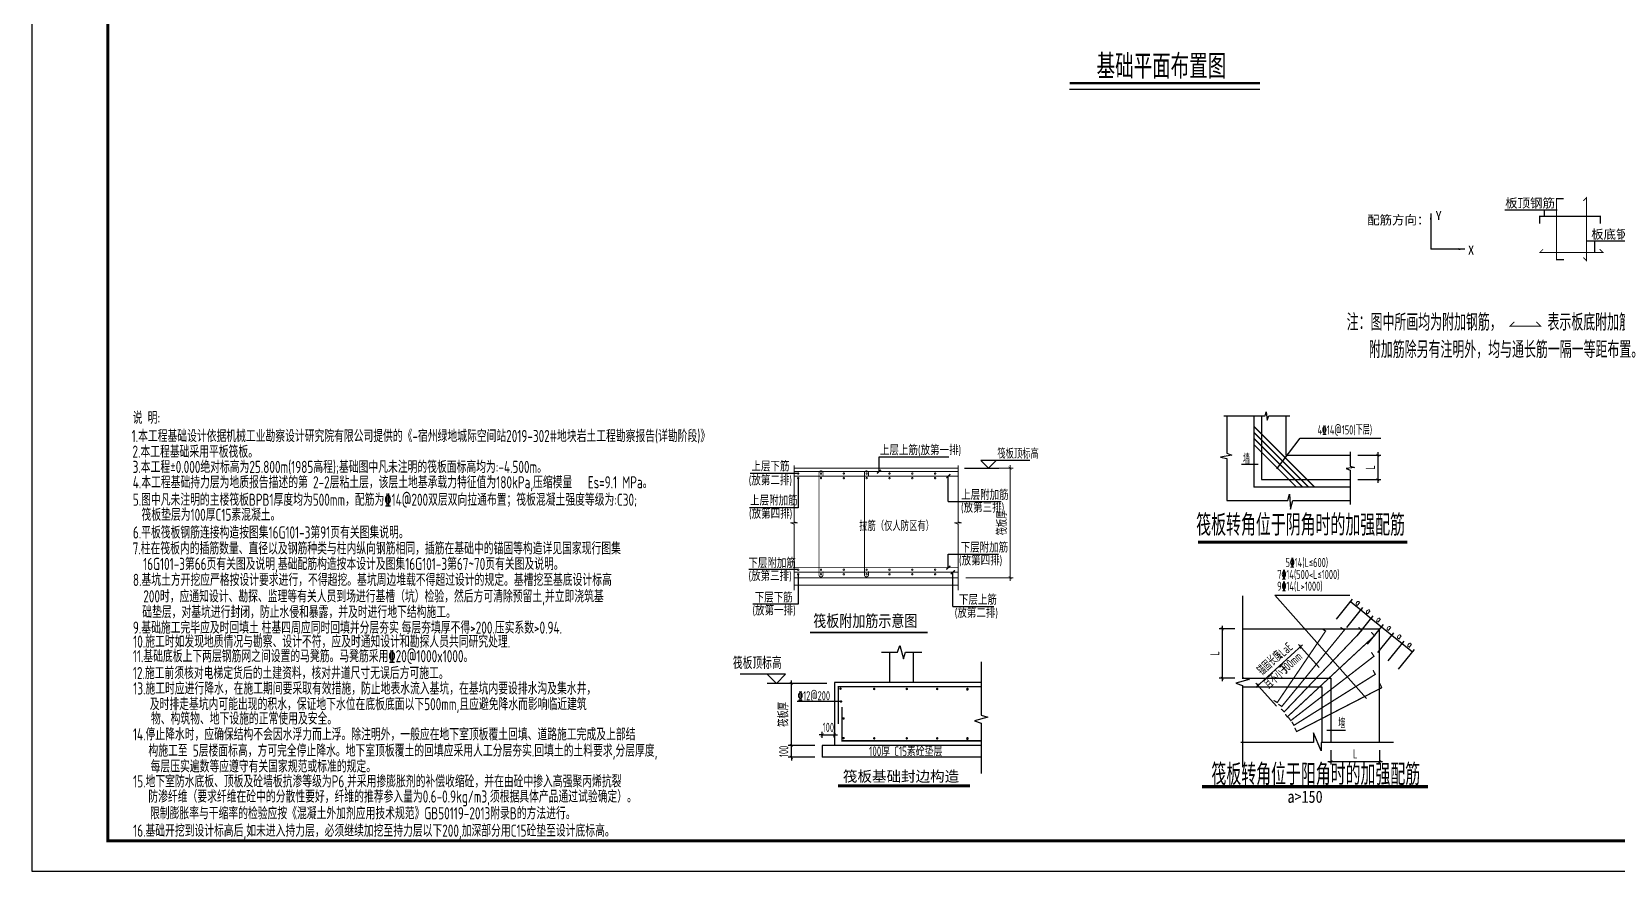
# Model space of a CAD drawing. Extents: x 826826 to 1642106, y -156213 to 399140.
# Drawn here: x 1054999 to 1107100, y 295942 to 323534 of the extents above; entities that cross this region are included whole.
import ezdxf
from ezdxf.enums import TextEntityAlignment as Align

# ---------------------------------------------------------------- set-up
doc = ezdxf.new("R2010")
doc.units = 0
doc.header["$LTSCALE"] = 1000
for name, pattern in [('__DASH', [0.35, 0.25, -0.1]), ('DASHED2', [0.375, 0.25, -0.125]), ('ExampleIndex0$0${ Cable   Tele }', [0])]:
    doc.linetypes.add(name, pattern=pattern)
doc.layers.get('0').update_dxf_attribs({"linetype": 'CONTINUOUS'})
doc.layers.get('DEFPOINTS').update_dxf_attribs({"linetype": 'CONTINUOUS'})
for name, color, linetype in [('-TK', 7, 'CONTINUOUS'), ('DIM', 2, 'CONTINUOUS'), ('DWALL', 255, 'DASHED2'), ('GJ', 5, 'CONTINUOUS'), ('GJS', 1, 'CONTINUOUS'), ('PUB_DIM', 3, 'CONTINUOUS'), ('PUB_TEXT', 2, 'CONTINUOUS'), ('REIN', 6, 'CONTINUOUS'), ('S-S说明文字', 7, 'CONTINUOUS'), ('sectmarks', 213, 'CONTINUOUS'), ('S基础-筏板底筋-Raft_b_rein', 1, 'CONTINUOUS'), ('TEXT', 2, 'CONTINUOUS'), ('THIN', 7, 'CONTINUOUS'), ('WALL', 5, 'CONTINUOUS'), ('WALL_BR', 52, 'CONTINUOUS'), ('Z-BASE-DIM', 81, 'CONTINUOUS'), ('Z-DETAIL-TOPC', 7, 'CONTINUOUS'), ('详图1', 122, 'CONTINUOUS'), ('说明文字', 7, 'CONTINUOUS'), ('钢筋', 6, 'CONTINUOUS')]:
    doc.layers.add(name, color=color, linetype=linetype)
for name, color, linetype, lineweight in [('LVTRY', 1, 'CONTINUOUS', 13), ('图名', 7, 'CONTINUOUS', 25), ('填充', 251, 'CONTINUOUS', 5)]:
    doc.layers.add(name, color=color, linetype=linetype, lineweight=lineweight)
doc.styles.add('-宋体', font='', dxfattribs={"width": 0.7, "height": 300, "bigfont": '宋体.TTF'})
doc.styles.add('_HZTXT', font='txt.shx', dxfattribs={"width": 0.8, "bigfont": 'HZTXT.shx'})
doc.styles.add('HZ-H', font='simhei.ttf', dxfattribs={"width": 0.9})
doc.styles.add('Scadi-HZ', font='tssdeng.shx', dxfattribs={"width": 0.7, "height": 300, "bigfont": 'hztxt.shx'})
doc.styles.add('TSSD_DIMENSION', font='Tssdeng.shx', dxfattribs={"width": 0.7, "bigfont": 'tssdchn.shx'})
doc.styles.add('TSSD_REIN', font='tssdeng.shx', dxfattribs={"width": 0.7, "height": 300, "bigfont": 'tssdchn.shx'})
doc.styles.add('图名下的说明', font='tssdeng.shx', dxfattribs={"width": 0.75, "height": 550, "bigfont": 'tssdchn.shx'})
doc.styles.add('黑体', font='simhei.ttf')
doc.styles.get('-宋体').set_extended_font_data('SimSun')
doc.dimstyles.get("Standard").update_dxf_attribs({"dimtxt": 0.18, "dimasz": 0.18, "dimexe": 0.18, "dimexo": 0.0625, "dimgap": 0.09, "dimtad": 0, "dimtih": 1, "dimtoh": 1, "dimdec": 4, "dimzin": 0, "dimdsep": 46, "dimtxsty": 'Standard', "dimcen": 0.09, "dimadec": 0, "dimazin": 0, "dimtfac": 1, "dimtdec": 4, "dimtofl": 0, "dimtmove": 0, "dimatfit": 3, "dimfxl": 0, "dimtolj": 1, "dimtzin": 0, "dimarcsym": 0})
doc.dimstyles.new('SY1', dxfattribs={"dimtxt": 200, "dimasz": 100, "dimexe": 150, "dimexo": 200, "dimgap": 60, "dimtad": 1, "dimdec": 0, "dimzin": 0, "dimdsep": 46, "dimtxsty": '_HZTXT', "dimcen": 3, "dimclrt": 7, "dimadec": 0, "dimazin": 0, "dimtfac": 1, "dimtdec": 0, "dimtix": 1, "dimtmove": 0, "dimatfit": 3, "dimfxl": 0, "dimtolj": 1, "dimtzin": 0, "dimarcsym": 0})
doc.dimstyles.new('TSSD_100_100', dxfattribs={"dimtxt": 300, "dimasz": 100, "dimexe": 100, "dimexo": 250, "dimgap": 100, "dimtad": 1, "dimdec": 0, "dimzin": 0, "dimdsep": 46, "dimtxsty": 'TSSD_DIMENSION', "dimblk": 'ARCHTICK', "dimcen": 0, "dimdle": 100, "dimclrt": 7, "dimadec": 0, "dimazin": 0, "dimtfac": 1, "dimtdec": 0, "dimtix": 1, "dimtmove": 2, "dimatfit": 3, "dimldrblk": 'ARCHTICK', "dimfxl": 0, "dimtolj": 1, "dimtzin": 0, "dimarcsym": 0})
doc.dimstyles.new('TSSD_100_30', dxfattribs={"dimtxt": 300, "dimasz": 100, "dimexe": 100, "dimexo": 250, "dimgap": 100, "dimtad": 1, "dimdec": 0, "dimlfac": 0.333, "dimzin": 0, "dimdsep": 46, "dimtxsty": 'TSSD_DIMENSION', "dimblk": 'ARCHTICK', "dimcen": 0, "dimdle": 100, "dimclrt": 7, "dimadec": 0, "dimazin": 0, "dimtfac": 1, "dimtdec": 0, "dimtix": 1, "dimtmove": 2, "dimatfit": 3, "dimfxl": 0, "dimtolj": 1, "dimtzin": 0, "dimarcsym": 0})

# ---------------------------------------------------------------- blocks, each defined once
blk = doc.blocks.new('_ArchTick')
at = {"color": 0, "linetype": 'ByBlock', "const_width": 0.15}
blk.add_lwpolyline([(-0.5, -0.5), (0.5, 0.5)], dxfattribs=at)
blk = doc.blocks.new('*D995')
at = {"layer": 'DEFPOINTS', "color": 0}
for p in [(114823, -28153), (116531, -28153), (114823, -31753)]:
    blk.add_point(p, dxfattribs=at)
at = {"layer": 'DIM', "color": 0, "lineweight": -2}
for p, q in [((116531, -31853), (116531, -28053)), ((115073, -28153), (116631, -28153)), ((115073, -31753), (116631, -31753))]:
    blk.add_line(p, q, dxfattribs=at)
at = {"layer": 'DIM', "color": 0, "lineweight": -2, "xscale": 100, "yscale": 100, "zscale": 100}
for p, rotation in [((116531, -28153), 90), ((116531, -31753), 270)]:
    blk.add_blockref('_ArchTick', p, dxfattribs=dict(at, rotation=rotation))
at = {"layer": 'DIM', "color": 7, "insert": (116281, -29953), "char_height": 300, "attachment_point": 5, "rotation": 90, "style": 'TSSD_DIMENSION'}
blk.add_mtext('\\A1;筏板厚', dxfattribs=at)
blk = doc.blocks.new('*D996')
at = {"layer": 'DEFPOINTS', "color": 0}
for p in [(1079960, 302117), (1081376, 302117), (1080977, 300077)]:
    blk.add_point(p, dxfattribs=at)
at = {"layer": 'DIM', "color": 0, "lineweight": -2}
for p, q in [((1079960, 299977), (1079960, 302217)), ((1081126, 302117), (1079860, 302117)), ((1080727, 300077), (1079860, 300077))]:
    blk.add_line(p, q, dxfattribs=at)
at = {"layer": 'DIM', "color": 0, "lineweight": -2, "xscale": 100, "yscale": 100, "zscale": 100}
for p, rotation in [((1079960, 302117), 90), ((1079960, 300077), 270)]:
    blk.add_blockref('_ArchTick', p, dxfattribs=dict(at, rotation=rotation))
at = {"layer": 'DIM', "color": 7, "insert": (1079710, 301097), "char_height": 300, "attachment_point": 5, "rotation": 90, "style": 'TSSD_DIMENSION'}
blk.add_mtext('\\A1;筏板厚', dxfattribs=at)
blk = doc.blocks.new('*D997')
at = {"layer": 'DEFPOINTS', "color": 0}
for p in [(1081376, 300423), (1080977, 300077), (1081376, 300077)]:
    blk.add_point(p, dxfattribs=at)
at = {"layer": 'DIM', "color": 0, "lineweight": -2}
for p, q in [((1080977, 300423), (1080877, 300423)), ((1080977, 300327), (1080977, 300523)), ((1080977, 300423), (1081376, 300423)), ((1081376, 300327), (1081376, 300523)), ((1081376, 300423), (1081476, 300423))]:
    blk.add_line(p, q, dxfattribs=at)
at = {"layer": 'DIM', "color": 0, "lineweight": -2, "xscale": 100, "yscale": 100, "zscale": 100}
blk.add_blockref('_ArchTick', (1080977, 300423), dxfattribs=at)
at = {"layer": 'DIM', "color": 0, "lineweight": -2, "xscale": 100, "yscale": 100, "zscale": 100, "rotation": 180}
blk.add_blockref('_ArchTick', (1081376, 300423), dxfattribs=at)
at = {"layer": 'DIM', "color": 7, "insert": (1081176, 300673), "char_height": 300, "attachment_point": 5, "style": 'TSSD_DIMENSION'}
blk.add_mtext('\\A1;100', dxfattribs=at)
blk = doc.blocks.new('*D998')
at = {"layer": 'DEFPOINTS', "color": 0}
for p in [(1079960, 300077), (1080977, 300077), (1080977, 299688)]:
    blk.add_point(p, dxfattribs=at)
at = {"layer": 'DIM', "color": 0, "lineweight": -2}
for p, q in [((1079960, 300077), (1079960, 300177)), ((1080727, 300077), (1079860, 300077)), ((1080727, 299688), (1079860, 299688)), ((1079960, 299688), (1079960, 300077)), ((1079960, 299688), (1079960, 299588))]:
    blk.add_line(p, q, dxfattribs=at)
at = {"layer": 'DIM', "color": 0, "lineweight": -2, "xscale": 100, "yscale": 100, "zscale": 100}
for p, rotation in [((1079960, 300077), 270), ((1079960, 299688), 90)]:
    blk.add_blockref('_ArchTick', p, dxfattribs=dict(at, rotation=rotation))
at = {"layer": 'DIM', "color": 7, "insert": (1079710, 299883), "char_height": 300, "attachment_point": 5, "rotation": 90, "style": 'TSSD_DIMENSION'}
blk.add_mtext('\\A1;100', dxfattribs=at)
blk = doc.blocks.new('*D999')
at = {"color": 0, "lineweight": -2}
for p, q in [((1099568, 302858), (1100095, 303509)), ((1099908, 302583), (1100435, 303234)), ((1100032, 303431), (1100372, 303156))]:
    blk.add_line(p, q, dxfattribs=at)
at = {"layer": 'DEFPOINTS', "color": 0}
for p in [(1099485, 302754), (1100372, 303156), (1099824, 302479)]:
    blk.add_point(p, dxfattribs=at)
at = {"color": 0, "lineweight": -2, "xscale": 66.66667000390589, "yscale": 66.66667000390589, "zscale": 66.66667000390589}
for p, rotation in [((1100032, 303431), 141.0409580458454), ((1100372, 303156), 321.0409580458455)]:
    blk.add_blockref('_ArchTick', p, dxfattribs=dict(at, rotation=rotation))
at = {"color": 7, "insert": (1100290, 303402), "char_height": 200, "attachment_point": 5, "rotation": 321.041, "style": '_HZTXT'}
blk.add_mtext('\\A1;a', dxfattribs=at)
blk = doc.blocks.new('ArchTick')
at = {"color": 0, "linetype": 'ByBlock', "lineweight": -2, "const_width": 0.075}
blk.add_lwpolyline([(-0.25, -0.25), (0.25, 0.25)], dxfattribs=at)
blk = doc.blocks.new('*D1000')
at = {"color": 0, "lineweight": -2}
for p, q in [((1097869, 304232), (1098395, 304883)), ((1098332, 304805), (1098672, 304530)), ((1098209, 303957), (1098735, 304608))]:
    blk.add_line(p, q, dxfattribs=at)
at = {"layer": 'DEFPOINTS', "color": 0}
for p in [(1098672, 304530), (1097785, 304128), (1098125, 303853)]:
    blk.add_point(p, dxfattribs=at)
at = {"color": 0, "lineweight": -2, "xscale": 66.66667000390589, "yscale": 66.66667000390589, "zscale": 66.66667000390589}
for p, rotation in [((1098332, 304805), 141.0409580461524), ((1098672, 304530), 321.0409580461525)]:
    blk.add_blockref('_ArchTick', p, dxfattribs=dict(at, rotation=rotation))
at = {"color": 7, "insert": (1098590, 304777), "char_height": 200, "attachment_point": 5, "rotation": 321.041, "style": '_HZTXT'}
blk.add_mtext('\\A1;a', dxfattribs=at)
blk = doc.blocks.new('*D1001')
at = {"color": 0, "lineweight": -2}
for p, q in [((1098549, 303682), (1099075, 304333)), ((1098889, 303407), (1099415, 304058)), ((1099012, 304255), (1099352, 303981))]:
    blk.add_line(p, q, dxfattribs=at)
at = {"layer": 'DEFPOINTS', "color": 0}
for p in [(1099352, 303981), (1098465, 303579), (1098805, 303304)]:
    blk.add_point(p, dxfattribs=at)
at = {"color": 0, "lineweight": -2, "xscale": 66.66667000390589, "yscale": 66.66667000390589, "zscale": 66.66667000390589}
for p, rotation in [((1099012, 304255), 141.0409580456808), ((1099352, 303981), 321.0409580456808)]:
    blk.add_blockref('_ArchTick', p, dxfattribs=dict(at, rotation=rotation))
at = {"color": 7, "insert": (1099270, 304227), "char_height": 200, "attachment_point": 5, "rotation": 321.041, "style": '_HZTXT'}
blk.add_mtext('\\A1;a', dxfattribs=at)
blk = doc.blocks.new('*D1002')
at = {"color": 0, "lineweight": -2}
for p, q in [((1098209, 303957), (1098735, 304608)), ((1098549, 303682), (1099075, 304333)), ((1098672, 304530), (1099012, 304255))]:
    blk.add_line(p, q, dxfattribs=at)
at = {"layer": 'DEFPOINTS', "color": 0}
for p in [(1098125, 303853), (1099012, 304255), (1098465, 303579)]:
    blk.add_point(p, dxfattribs=at)
at = {"color": 0, "lineweight": -2, "xscale": 66.66667000390589, "yscale": 66.66667000390589, "zscale": 66.66667000390589}
for p, rotation in [((1098672, 304530), 141.0409580454909), ((1099012, 304255), 321.0409580454909)]:
    blk.add_blockref('_ArchTick', p, dxfattribs=dict(at, rotation=rotation))
at = {"color": 7, "insert": (1098930, 304502), "char_height": 200, "attachment_point": 5, "rotation": 321.041, "style": '_HZTXT'}
blk.add_mtext('\\A1;a', dxfattribs=at)
blk = doc.blocks.new('*D1003')
at = {"color": 0, "lineweight": -2}
for p, q in [((1099228, 303133), (1099755, 303784)), ((1099568, 302858), (1100095, 303509)), ((1099692, 303706), (1100032, 303431))]:
    blk.add_line(p, q, dxfattribs=at)
at = {"layer": 'DEFPOINTS', "color": 0}
for p in [(1100032, 303431), (1099145, 303029), (1099485, 302754)]:
    blk.add_point(p, dxfattribs=at)
at = {"color": 0, "lineweight": -2, "xscale": 66.66667000390589, "yscale": 66.66667000390589, "zscale": 66.66667000390589}
for p, rotation in [((1099692, 303706), 141.040958045703), ((1100032, 303431), 321.040958045703)]:
    blk.add_blockref('_ArchTick', p, dxfattribs=dict(at, rotation=rotation))
at = {"color": 7, "insert": (1099950, 303677), "char_height": 200, "attachment_point": 5, "rotation": 321.041, "style": '_HZTXT'}
blk.add_mtext('\\A1;a', dxfattribs=at)
blk = doc.blocks.new('*D1004')
at = {"color": 0, "lineweight": -2}
for p, q in [((1098889, 303407), (1099415, 304058)), ((1099228, 303133), (1099755, 303784)), ((1099352, 303981), (1099692, 303706))]:
    blk.add_line(p, q, dxfattribs=at)
at = {"layer": 'DEFPOINTS', "color": 0}
for p in [(1098805, 303304), (1099692, 303706), (1099145, 303029)]:
    blk.add_point(p, dxfattribs=at)
at = {"color": 0, "lineweight": -2, "xscale": 66.66667000390589, "yscale": 66.66667000390589, "zscale": 66.66667000390589}
for p, rotation in [((1099352, 303981), 141.0409580460101), ((1099692, 303706), 321.0409580460101)]:
    blk.add_blockref('_ArchTick', p, dxfattribs=dict(at, rotation=rotation))
at = {"color": 7, "insert": (1099610, 303952), "char_height": 200, "attachment_point": 5, "rotation": 321.041, "style": '_HZTXT'}
blk.add_mtext('\\A1;a', dxfattribs=at)
blk = doc.blocks.new('*D1005')
at = {"layer": 'DEFPOINTS', "color": 0}
for p in [(1097691, 300178), (1099287, 300178), (1099287, 299550)]:
    blk.add_point(p, dxfattribs=at)
at = {"layer": 'DIM', "color": 0, "lineweight": -2}
for p, q in [((1097691, 299928), (1097691, 299450)), ((1099287, 299928), (1099287, 299450)), ((1097591, 299550), (1099387, 299550))]:
    blk.add_line(p, q, dxfattribs=at)
at = {"layer": 'DIM', "color": 0, "lineweight": -2, "xscale": 100, "yscale": 100, "zscale": 100, "rotation": 180}
blk.add_blockref('_ArchTick', (1097691, 299550), dxfattribs=at)
at = {"layer": 'DIM', "color": 0, "lineweight": -2, "xscale": 100, "yscale": 100, "zscale": 100}
blk.add_blockref('_ArchTick', (1099287, 299550), dxfattribs=at)
at = {"layer": 'DIM', "color": 7, "lineweight": -2, "insert": (1098489, 299800), "char_height": 300, "attachment_point": 5, "style": 'TSSD_DIMENSION'}
blk.add_mtext('\\A1;L', dxfattribs=at)
blk = doc.blocks.new('*D1006')
at = {"layer": 'DEFPOINTS', "color": 0}
for p in [(1094785, 303913), (1094120, 302289), (1094785, 302289)]:
    blk.add_point(p, dxfattribs=at)
at = {"layer": 'DIM', "color": 0, "lineweight": -2}
for p, q in [((1094535, 303913), (1094020, 303913)), ((1094120, 304013), (1094120, 302189)), ((1094535, 302289), (1094020, 302289))]:
    blk.add_line(p, q, dxfattribs=at)
at = {"layer": 'DIM', "color": 0, "lineweight": -2, "xscale": 100, "yscale": 100, "zscale": 100}
for p, rotation in [((1094120, 303913), 90), ((1094120, 302289), 270)]:
    blk.add_blockref('_ArchTick', p, dxfattribs=dict(at, rotation=rotation))
at = {"layer": 'DIM', "color": 7, "lineweight": -2, "insert": (1093870, 303101), "char_height": 300, "attachment_point": 5, "rotation": 90, "style": 'TSSD_DIMENSION'}
blk.add_mtext('\\A1;L', dxfattribs=at)
blk = doc.blocks.new('*D1007')
at = {"layer": 'DEFPOINTS', "color": 0}
for p in [(1098327, 309613), (1098327, 308813, -1000), (1099235, 308813)]:
    blk.add_point(p, dxfattribs=at)
at = {"layer": 'DIM', "color": 0, "lineweight": -2}
for p, q in [((1098577, 309613), (1099335, 309613)), ((1099235, 309713), (1099235, 308713)), ((1098577, 308813), (1099335, 308813))]:
    blk.add_line(p, q, dxfattribs=at)
at = {"layer": 'DIM', "color": 0, "lineweight": -2, "xscale": 100, "yscale": 100, "zscale": 100}
for p, rotation in [((1099235, 309613), 90), ((1099235, 308813), 270)]:
    blk.add_blockref('_ArchTick', p, dxfattribs=dict(at, rotation=rotation))
at = {"layer": 'DIM', "color": 7, "lineweight": -2, "insert": (1098985, 309213), "char_height": 300, "attachment_point": 5, "rotation": 90, "style": 'TSSD_DIMENSION'}
blk.add_mtext('\\A1;L', dxfattribs=at)
blk = doc.blocks.new('*D1008')
at = {"layer": 'DEFPOINTS', "color": 0}
for p in [(1096687, 303317), (1097470, 302455), (1096074, 301187)]:
    blk.add_point(p, dxfattribs=at)
at = {"layer": 'DIM', "color": 0, "lineweight": -2}
for p, q in [((1095218, 301981), (1096761, 303384)), ((1097302, 302640), (1096620, 303391)), ((1095906, 301372), (1095224, 302122))]:
    blk.add_line(p, q, dxfattribs=at)
at = {"layer": 'DIM', "color": 0, "lineweight": -2, "xscale": 100, "yscale": 100, "zscale": 100}
for p, rotation in [((1096687, 303317), 42.26455593727036), ((1095292, 302048), 222.2645559372704)]:
    blk.add_blockref('_ArchTick', p, dxfattribs=dict(at, rotation=rotation))
at = {"layer": 'DIM', "color": 7, "lineweight": -2, "insert": (1096153, 303192), "char_height": 300, "attachment_point": 5, "rotation": 42.2646, "style": 'TSSD_DIMENSION'}
blk.add_mtext('\\A1;≥LaE', dxfattribs=at)
blk = doc.blocks.new('A1')
blk.add_lwpolyline([(0, 59400), (0, 0), (84100, 0), (84100, 59400)], close=True)
at = {"const_width": 100}
blk.add_lwpolyline([(2500, 58400), (2500, 1000), (83100, 1000), (83100, 58400)], close=True, dxfattribs=at)
blk = doc.blocks.new('BW-5131013', base_point=(107950.9, -33864.5, 0))
at = {"layer": 'REIN', "const_width": 30}
for points in [[(109433.5, -28265.3), (114822.6, -28265.3)], [(109433.5, -28415.3), (114822.6, -28415.3)], [(109433.5, -31422.9), (114822.6, -31422.9)], [(109433.5, -31572.9), (114822.6, -31572.9)]]:
    blk.add_lwpolyline(points, dxfattribs=at)
for points in [[(109546, -28330.5, 1), (109591, -28330.5, 1)], [(109546, -28480.5, 1), (109591, -28480.5, 1)], [(110296, -28330.5, 1), (110341, -28330.5, 1)], [(110296, -28480.5, 1), (110341, -28480.5, 1)], [(111046, -28330.5, 1), (111091, -28330.5, 1)], [(111046, -28480.5, 1), (111091, -28480.5, 1)], [(111796, -28330.5, 1), (111841, -28330.5, 1)], [(111796, -28480.5, 1), (111841, -28480.5, 1)], [(112546, -28330.5, 1), (112591, -28330.5, 1)], [(112546, -28480.5, 1), (112591, -28480.5, 1)], [(113296, -28330.5, 1), (113341, -28330.5, 1)], [(113296, -28480.5, 1), (113341, -28480.5, 1)], [(114046, -28330.5, 1), (114091, -28330.5, 1)], [(114046, -28480.5, 1), (114091, -28480.5, 1)], [(109546, -31490.4, -1), (109591, -31490.4, -1)], [(109546, -31640.4, -1), (109591, -31640.4, -1)], [(110296, -31490.4, -1), (110341, -31490.4, -1)], [(110296, -31640.4, -1), (110341, -31640.4, -1)], [(111046, -31490.4, -1), (111091, -31490.4, -1)], [(111046, -31640.4, -1), (111091, -31640.4, -1)], [(111796, -31490.4, -1), (111841, -31490.4, -1)], [(111796, -31640.4, -1), (111841, -31640.4, -1)], [(112546, -31490.4, -1), (112591, -31490.4, -1)], [(112546, -31640.4, -1), (112591, -31640.4, -1)], [(113296, -31490.4, -1), (113341, -31490.4, -1)], [(113296, -31640.4, -1), (113341, -31640.4, -1)], [(114046, -31490.4, -1), (114091, -31490.4, -1)], [(114046, -31640.4, -1), (114091, -31640.4, -1)]]:
    blk.add_lwpolyline(points, format="xyb", close=True, dxfattribs=at)
for points in [[(110383.5, -28428), (110383.5, -28308, 1), (110253.5, -28308), (110253.5, -31662.9, 1), (110383.5, -31662.9), (110383.5, -31542.9)], [(111878.2, -28428), (111878.2, -28308, 1), (111748.2, -28308), (111748.2, -31662.9, 1), (111878.2, -31662.9), (111878.2, -31542.9)]]:
    blk.add_lwpolyline(points, format="xyb", dxfattribs=at)
at = {"layer": 'sectmarks'}
for p, q in [((112224.8, -27782.3), (114520.6, -27782.3)), ((112224.8, -28265.3), (112224.8, -27782.3)), ((109568.5, -28330.5), (107996.6, -28330.5)), ((109568.5, -28480.5), (109568.5, -29453.8)), ((114502.5, -29253.6), (114502.5, -28415.3)), ((109568.5, -29453.8), (107966.1, -29453.8)), ((114502.5, -29253.6), (116243, -29253.6)), ((114502.5, -30983.4), (116156.2, -30983.4)), ((114502.5, -31425.1), (114502.5, -30983.4)), ((109546.3, -31486.7), (107950.9, -31486.7)), ((109568.5, -31640.4), (109568.5, -32625.6)), ((114648.7, -32700.2), (114648.7, -31575.1)), ((109568.5, -32625.6), (108081.9, -32625.6)), ((114648.7, -32700.2), (116002, -32700.2))]:
    blk.add_line(p, q, dxfattribs=at)
at = {"layer": 'sectmarks', "const_width": 45}
for points in [[(112290.9, -28204.9), (112158.6, -28325.7)], [(114568.7, -28354.9), (114436.4, -28475.7)], [(114568.7, -31361.2), (114436.4, -31482)], [(114714.9, -31513.4), (114582.6, -31634.3)]]:
    blk.add_lwpolyline(points, dxfattribs=at)
at = {"layer": 'TEXT', "color": 2, "const_width": 0.45}
blk.add_lwpolyline([(110253.5, -30209.4), (113613.7, -30209.4)], dxfattribs=at)
at = {"layer": 'WALL_BR', "color": 0, "lineweight": 5}
for p, q in [((109433.5, -28152.8), (114822.6, -28152.8)), ((109433.5, -31752.8), (114822.6, -31752.8)), ((109433.5, -32002.8), (114822.6, -32002.8))]:
    blk.add_line(p, q, dxfattribs=at)
for points in [[(109433.5, -28068.4), (109433.5, -29913.4), (109546, -29952.8), (109321, -29952.8), (109433.5, -29992.2), (109433.5, -32159)], [(114822.6, -32159), (114822.6, -29992.2), (114710.1, -29952.8), (114935.1, -29952.8), (114822.6, -29913.4), (114822.6, -28068.4)]]:
    blk.add_lwpolyline(points, dxfattribs=at)
at = {"layer": 'Z-BASE-DIM'}
blk.add_line((115035.8, -28152.8), (116165.8, -28152.8), dxfattribs=at)
blk.add_lwpolyline([(117176.2, -27902.8), (115574.3, -27902.8), (115824.3, -28152.8), (116074.3, -27902.8)], dxfattribs=at)
at = {"layer": 'Z-DETAIL-TOPC', "color": 6, "const_width": 60}
blk.add_lwpolyline([(109953.8, -33556.8), (113823.5, -33556.8)], dxfattribs=at)
at = {"layer": 'TEXT', "ltscale": 99, "style": 'TSSD_REIN', "width": 0.8}
for s, p in [('上层上筋(放第一排)', (112257, -27721.8)), ('上层下筋', (108033.5, -28253.6)), ('(放第二排)', (107944.8, -28715.4)), ('上层附加筋', (107988.5, -29377.3)), ('上层附加筋', (114924.5, -29193)), ('(放第四排)', (107954.3, -29811.3)), ('(放第三排)', (114920, -29612.2)), ('下层附加筋', (114907.6, -30922.9)), ('下层附加筋', (107933, -31434.4)), ('(放第四排)', (114854.5, -31347.4)), ('(放第三排)', (107936.6, -31856.7)), ('下层下筋', (108139.5, -32565.1)), ('(放第一排)', (108066.9, -32989.4)), ('(放第二排)', (114713.6, -33068.8)), ('下层上筋', (114851.1, -32639.7))]:
    blk.add_text(s, height=300, dxfattribs=at).set_placement(p)
at = {"layer": 'TEXT', "style": 'TSSD_REIN', "width": 0.7}
blk.add_text('筏板顶标高', height=300, dxfattribs=at).set_placement((116111.7, -27836.6))
blk.add_text('拉筋（仅人防区有）', height=300, dxfattribs=at).set_placement((112802.8, -30029.2), align=Align.MIDDLE)
at = {"layer": '图名', "color": 3, "style": '黑体', "width": 0.8}
blk.add_text('筏板附加筋示意图', height=392.09, dxfattribs=at).set_placement((110063.4, -33367.8))
at = {"layer": 'DIM'}
dim = blk.add_linear_dim(base=(116530.9, -28152.8), p1=(114822.6, -31752.8), p2=(114822.6, -28152.8), angle=90, text='筏板厚', dimstyle='TSSD_100_30', dxfattribs=at)
dim.commit()
dim.dimension.update_dxf_attribs({"geometry": '*D995', "text_midpoint": (116280.9, -29952.8)})
blk = doc.blocks.new('20210311.19473397')
at = {"layer": 'GJ', "linetype": 'ExampleIndex0$0${ Cable   Tele }'}
for p, q in [((7858, 3930), (9473, 3930)), ((8135, 3548), (8135, 3930))]:
    blk.add_line(p, q, dxfattribs=at)
at = {"layer": 'GJ', "color": 2, "linetype": '__DASH', "const_width": 30}
for points in [[(7752, 3386), (7858, 3280), (7858, 5347), (7752, 5240)], [(6432, 3654), (6326, 3548), (8393, 3548), (8287, 3654)], [(5489, 1267), (5348, 1126), (6348, 1126), (6206, 1267)]]:
    blk.add_lwpolyline(points, dxfattribs=at)
at = {"layer": 'REIN'}
for p, q in [((5173, 4952), (6891, 4952)), ((6482, 4733), (6482, 4952))]:
    blk.add_line(p, q, dxfattribs=at)
at = {"layer": 'REIN', "const_width": 40}
for points in [[(7116, 3313), (6872, 3313), (6872, 5313), (7110, 5313)], [(6315, 4489), (6315, 4733), (8315, 4733), (8315, 4495)]]:
    blk.add_lwpolyline(points, dxfattribs=at)
at = {"layer": 'S基础-筏板底筋-Raft_b_rein', "color": 1, "const_width": 40}
blk.add_lwpolyline([(9879, 1133), (9879, 1333), (10879, 1333), (10879, 1133)], dxfattribs=at)
at = {"layer": 'PUB_TEXT', "linetype": 'Continuous', "style": '-宋体'}
for s, p in [('板顶钢筋', (5184, 5023)), ('配筋方向：', (650, 4466)), ('板底钢筋', (8011, 3997))]:
    blk.add_text(s, height=300, dxfattribs=at).set_placement(p)
for s, p in [('Y', (2895, 4909)), ('X', (3962, 3776))]:
    blk.add_text(s, height=300, dxfattribs=at).set_placement(p, align=Align.TOP_LEFT)
at = {"layer": 'S基础-筏板底筋-Raft_b_rein', "color": 0, "style": '图名下的说明', "width": 0.75}
for s, p in [('注：图中所画均为附加钢筋，      表示板底附加筋，      表示板面附加筋，', (-23, 978)), ('附加筋除另有注明外，均与通长筋一隔一等距布置。', (707, 78))]:
    blk.add_text(s, height=550, dxfattribs=at).set_placement(p)
at = {"layer": 'THIN'}
for points in [[(2742, 4826), (2742, 3657)], [(3856, 3657), (2742, 3657)]]:
    blk.add_leader(points, dimstyle='Standard', override={"dimasz": 200}, dxfattribs=at)

msp = doc.modelspace()

# ---------------------------------------------------------------- linework, layer by layer
at = {"linetype": 'Continuous'}
for p, q in [((1095162.02, 310906.14), (1095162.02, 308563.47)), ((1095412.02, 310906.14), (1095412.02, 308813.47)), ((1098326.98, 308563.47, -1000), (1095162.02, 308563.47, -1000)), ((1094774.37, 302288.95), (1097690.94, 302288.95)), ((1097690.94, 302288.95), (1097690.94, 300177.83)), ((1094785.16, 302000.19), (1097390.28, 302000.19)), ((1097390.28, 302000.19), (1097390.37, 300560.39)), ((1097390.37, 300560.39), (1097390.29, 300177.83))]:
    msp.add_line(p, q, dxfattribs=at)
for p, q in [((1096212.02, 310906.14), (1096212.02, 309613.47)), ((1095909.25, 309166.59), (1096674.28, 310175.7)), ((1096674.28, 310175.7), (1099327.13, 310175.7)), ((1096212.02, 309613.47, -1000), (1098326.98, 309613.47, -1000)), ((1095296.92, 309306.46), (1094756.92, 309306.46)), ((1095412.02, 308813.47, -1000), (1098326.98, 308813.47, -1000)), ((1095845.9, 305020.49), (1098306.66, 305020.49)), ((1098859.2, 301622.55), (1095845.9, 305020.49)), ((1094785.16, 303913.15), (1099287.43, 303913.15)), ((1099287.43, 300177.83, -1000), (1099287.43, 303913.15, -1000)), ((1097552.91, 300575.63), (1098164.8, 300575.63))]:
    msp.add_line(p, q)
at = {"layer": 'DIM'}
for p, q in [((1094169.79, 310906.14), (1095524.36, 310906.14)), ((1094265.7, 310905.73), (1094265.7, 309681.15)), ((1095524.36, 310906.14), (1095566.99, 311044.57)), ((1095566.99, 311044.57), (1095598.96, 310767.71)), ((1095598.96, 310767.71), (1095652.24, 310906.14)), ((1095652.24, 310906.14), (1096344.95, 310906.14)), ((1094436.21, 309617.26), (1094063.22, 309553.37)), ((1094063.22, 309553.37), (1094265.7, 309510.77)), ((1094265.7, 309681.15), (1094436.21, 309617.26)), ((1094265.7, 309510.77), (1094265.7, 308126.47)), ((1098326.98, 309724.59), (1098326.98, 309255.68)), ((1098465.41, 309213.05), (1098188.55, 309181.08)), ((1098188.55, 309181.08), (1098326.98, 309127.79)), ((1098326.98, 309255.68), (1098465.41, 309213.05)), ((1098326.98, 309127.79), (1098326.98, 307998.69)), ((1094265.7, 308126.47), (1096268.92, 308126.47)), ((1096268.92, 308126.47), (1096332.86, 308339.44)), ((1096332.86, 308339.44), (1096364.83, 307838.96)), ((1096364.83, 307838.96), (1096439.43, 308126.47)), ((1096439.43, 308126.47), (1098325.73, 308126.47)), ((1094785.16, 304998.87), (1094785.16, 302312.06)), ((1095005.16, 302242.06), (1094565.16, 302122.06)), ((1094785.16, 302312.06), (1095005.16, 302242.06)), ((1094565.16, 302122.06), (1094785.16, 302052.06)), ((1094785.16, 302052.06), (1094785.16, 299365.25)), ((1097116.47, 300177.83), (1094731.89, 300177.83)), ((1097116.47, 300496.14), (1097116.47, 300177.83)), ((1097366.29, 299904.99), (1097116.47, 300496.14)), ((1099750.87, 300177.83), (1097366.29, 300177.83)), ((1097366.29, 300177.83), (1097366.29, 299904.99))]:
    msp.add_line(p, q, dxfattribs=at)
at = {"layer": 'DWALL', "color": 2, "linetype": 'Continuous'}
for p, q in [((1086195.94, 302143.35), (1081376.05, 302143.35)), ((1081376.05, 302143.35), (1081376.05, 300076.99)), ((1081376.05, 302143.35), (1081376.05, 300076.99)), ((1080976.53, 300076.99), (1080976.53, 299688.44)), ((1086195.94, 300076.99), (1080976.53, 300076.99)), ((1086195.94, 299688.44), (1080976.53, 299688.44))]:
    msp.add_line(p, q, dxfattribs=at)
at = {"layer": 'GJS', "const_width": 48}
for points in [[(1086195.94, 302010.93), (1081505.44, 302010.93), (1081505.44, 300779.89)], [(1081623.43, 301344.13), (1081623.43, 300228.05), (1086195.94, 300228.05)]]:
    msp.add_lwpolyline(points, dxfattribs=at)
at = {"layer": 'LVTRY', "const_width": 100}
for points in [[(1093319.22, 306760.11), (1100197.07, 306760.11)], [(1081492.37, 298749.86), (1085831.15, 298749.86)], [(1093458.37, 298723.38), (1100875.65, 298723.38)]]:
    msp.add_lwpolyline(points, dxfattribs=at)
at = {"layer": 'PUB_DIM'}
for p, q in [((1083199.59, 302143.35), (1083199.59, 303141.43)), ((1083963.7, 303141.43), (1083963.7, 302143.35))]:
    msp.add_line(p, q, dxfattribs=at)
at = {"layer": 'S-S说明文字'}
msp.add_line((1089104.23, 321649.33), (1095354.58, 321649.33), dxfattribs=at)
at = {"layer": 'S-S说明文字', "const_width": 75}
msp.add_lwpolyline([(1089104.23, 321845.22), (1095354.58, 321845.22)], dxfattribs=at)
at = {"layer": 'THIN'}
for p, q in [((1079168.11, 302416.96), (1078279.65, 302416.96)), ((1079468.11, 302116.96), (1079168.11, 302416.96)), ((1079768.11, 302416.96), (1079168.11, 302416.96)), ((1079468.11, 302116.96), (1079768.11, 302416.96)), ((1079859.77, 302116.96), (1079168.11, 302116.96)), ((1081594.22, 301521.41), (1080148.63, 301521.41))]:
    msp.add_line(p, q, dxfattribs=at)
for points in [[(1082919.59, 303141.43), (1083451.65, 303141.43), (1083521.65, 303361.43), (1083641.65, 302921.43), (1083711.65, 303141.43), (1084243.7, 303141.43)], [(1086195.94, 302830.41), (1086195.94, 301073.67), (1086415.94, 301003.67), (1085975.94, 300883.67), (1086195.94, 300813.67), (1086195.94, 299159.74)]]:
    msp.add_lwpolyline(points, dxfattribs=at)
at = {"layer": 'WALL', "const_width": 39.75}
for points in [[(1081573.42, 301924.35, -1), (1081573.42, 301964.6, -1)], [(1082683.72, 301914.41, -1), (1082683.72, 301954.66, -1)], [(1083752.13, 301914.41, -1), (1083752.13, 301954.66, -1)], [(1084752.13, 301914.41, -1), (1084752.13, 301954.66, -1)], [(1085743.91, 301898.29, -1), (1085743.91, 301938.54, -1)], [(1085744.74, 301915.82, -1), (1085744.74, 301956.07, -1)], [(1081614.35, 301521.41, -1), (1081574.1, 301521.41, -1)], [(1081696.88, 300967.05, -1), (1081656.63, 300967.05, -1)], [(1081696.88, 300321.32, -1), (1081656.63, 300321.32, -1)], [(1082683.72, 300291.67, -1), (1082683.72, 300331.92, -1)], [(1083752.13, 300291.67, -1), (1083752.13, 300331.92, -1)], [(1084752.13, 300291.67, -1), (1084752.13, 300331.92, -1)], [(1085743.91, 300275.55, -1), (1085743.91, 300315.8, -1)], [(1085744.74, 300293.08, -1), (1085744.74, 300333.33, -1)]]:
    msp.add_lwpolyline(points, format="xyb", close=True, dxfattribs=at)
at = {"layer": '钢筋', "const_width": 45}
for points in [[(1095162.02, 310563.47), (1097162.02, 308563.47)], [(1095162.02, 310363.47), (1096962.02, 308563.47)], [(1095162.02, 310163.47), (1096762.02, 308563.47)], [(1095162.02, 309963.47), (1096562.02, 308563.47)]]:
    msp.add_lwpolyline(points, dxfattribs=at)
at = {"layer": '钢筋', "linetype": 'ByBlock', "const_width": 40}
for points in [[(1097385.09, 303919.71), (1097516.2, 303838.05), (1095926.73, 301490.36), (1095808.73, 301557.97)], [(1098007.51, 303961.89), (1098133.21, 303872.11), (1096075.73, 301359.36), (1095962.24, 301434.29)], [(1098595.89, 303963.07), (1098706.51, 303855.26), (1096156.13, 301183.87), (1096055.32, 301275.15)], [(1099019.32, 303798.44), (1099120.13, 303681.42), (1096254.49, 301013.85), (1096193, 301104.12)], [(1099018.78, 303138.56), (1099105.12, 303010.48), (1096370.66, 300894.99), (1096290.55, 301004.89)], [(1099073.98, 302551.38), (1099148.07, 302415.85), (1096475.32, 300739.47), (1096405.75, 300856.33)], [(1099296.48, 302116.7), (1099358.89, 301975.41), (1096562.29, 300534.23), (1096502.81, 300656.53)]]:
    msp.add_lwpolyline(points, dxfattribs=at)

# ---------------------------------------------------------------- block references
at = {"layer": '-TK'}
msp.add_blockref('A1', (1054998.73, 295942.46), dxfattribs=at)
at = {"layer": 'PUB_DIM', "color": 0}
msp.add_blockref('20210311.19473397', (1098231.24, 312732.26), dxfattribs=at)
at = {"layer": '填充'}
msp.add_blockref('BW-5131013', (1078566.5, 303479.51, 0), dxfattribs=at)

# ---------------------------------------------------------------- texts
at = {"layer": 'PUB_TEXT', "style": 'Scadi-HZ', "width": 0.7}
for s, p in [('筏板转角位于阴角时的加强配筋', (1093264.54, 306971.16)), ('筏板转角位于阳角时的加强配筋', (1093763.09, 298775.21))]:
    msp.add_text(s, height=700, dxfattribs=at).set_placement(p)
at = {"layer": 'S-S说明文字', "color": 7, "style": 'TSSD_REIN', "width": 0.8}
msp.add_text('基础平面布置图', height=800, dxfattribs=at).set_placement((1089991.52, 321992.47))
at = {"layer": 'TEXT', "color": 3, "style": 'TSSD_DIMENSION', "width": 0.7}
for s, p in [('说 明:', (1058318.23, 310647.1)), ('说 明:', (1058318.23, 310647.1)), ('1.本工程基础设计依据机械工业勘察设计研究院有限公司提供的《-宿州绿地城际空间站2019-302#地块岩土工程勘察报告(详勘阶段)》', (1058281.88, 310046.85)), ('2.本工程基础采用平板筏板。', (1058310.2, 309532.33)), ('4.本工程基础持力层为地质报告描述的第 2-2层粘土层，该层土地基承载力特征值为180kPa,压缩模量   Es=9.1 MPa。', (1058319.17, 308526.51)), ('6.平板筏板钢筋连接构造按图集16G101-3第91页有关图集说明。', (1058324.27, 306877.64)), ('7.柱在筏板内的插筋数量、直径以及钢筋种类与柱内纵向钢筋相同，插筋在基础中的锚固等构造详见国家现行图集', (1058316.15, 306353.29)), ('16G101-3第66页有关图及说明,基础配筋构造按本设计及图集16G101-3第67~70页有关图及说明。', (1058659.68, 305843.78)), ('8.基坑土方开挖应严格按设计要求进行，不得超挖。基坑周边堆载不得超过设计的规定。基槽挖至基底设计标高', (1058324.02, 305318.46)), ('200时，应通知设计、勘探、监理等有关人员到场进行基槽（坑）检验，然后方可清除预留土,并立即浇筑基', (1058665.46, 304778.31)), ('础垫层，对基坑进行封闭，防止水侵和暴露，并及时进行地下结构施工。', (1058631.53, 304261.59)), ('9.基础施工完毕应及时回填土,柱基四周应同时回填并分层夯实,每层夯填厚不得>200.压实系数>0.94.', (1058324.02, 303750.04)), ('11.基础底板上下两层钢筋网之间设置的马凳筋。马凳筋采用%%13220@1000x1000。', (1058321.6, 302812.07)), ('10.施工时如发现地质情况与勘察、设计不符，应及时通知设计和勘探人员共同研究处理.', (1058332.68, 303291.75)), ('12.施工前须核对电梯定货后的土建资料，核对井道尺寸无误后方可施工。', (1058322.64, 302257.04)), ('13.施工时应进行降水，在施工期间要采取有效措施，防止地表水流入基坑，在基坑内要设排水沟及集水井，', (1058335.28, 301750.37)), ('及时排走基坑内可能出现的积水，保证地下水位在底板底面以下500mm,且应避免降水而影响临近建筑', (1058879.64, 301235.75)), ('物、构筑物、地下设施的正常使用及安全。', (1058917.55, 300761.49)), ('14.停止降水时，应确保结构不会因水浮力而上浮。除注明外，一般应在地下室顶板覆土回填、道路施工完成及上部结', (1058325.04, 300242.52)), ('构施工至 5层楼面标高，方可完全停止降水。地下室顶板覆土的回填应采用人工分层夯实.回填土的土料要求,分层厚度,', (1058834.11, 299708.37)), ('每层压实遍数等应遵守有关国家规范或标准的规定。', (1058905.92, 299189.41)), ('15.地下室防水底板、顶板及砼墙板抗渗等级为P6,并采用掺膨胀剂的补偿收缩砼，并在由砼中掺入高强聚丙烯抗裂', (1058331.43, 298697.02)), ('防渗纤维（要求纤维在砼中的分散性要好，纤维的推荐参入量为0.6-0.9kg/m3,须根据具体产品通过试验确定）。', (1058831.38, 298198.61)), ('限制膨胀率与干缩率的检验应按《混凝土外加剂应用技术规范》GB50119-2013附录B的方法进行。', (1058885.55, 297648.94))]:
    msp.add_text(s, height=400, dxfattribs=at).set_placement(p)
at = {"layer": 'TEXT', "style": 'TSSD_REIN', "width": 0.6}
for s, rotation, p in [('4%%13214@150(下层)', 360, (1097250.87, 310297.29)), ('墙', 360, (1094795.99, 309335.74)), ('7%%13214(500<L≤1000)', 360, (1095930, 305547.14)), ('5%%13214(L≤600)', 360, (1096198.55, 305940.33)), ('9%%13214(L>1000)', 360, (1095923.1, 305162.19)), ('锚固长度', 42.264556, (1095440.28, 302354.66)), ('300mm', 42.264556, (1096192.89, 302422.93)), ('且不小于', 42.264556, (1095659.93, 301912.41)), ('墙', 360, (1097933.98, 300649.9))]:
    msp.add_text(s, height=300, rotation=rotation, dxfattribs=at).set_placement(p)
at = {"layer": 'TEXT', "color": 1, "style": 'TSSD_DIMENSION', "width": 0.7}
for s, p in [('3.本工程%%P0.000绝对标高为25.800m(1985高程);基础图中凡未注明的筏板面标高均为:-4.500m。', (1058316.42, 309031.82)), ('16.基础开挖到设计标高后,如未进入持力层，必须继续加挖至持力层以下200,加深部分用C15砼垫至设计底标高。', (1058331.43, 297077.54))]:
    msp.add_text(s, height=400, dxfattribs=at).set_placement(p)
at = {"layer": 'TEXT', "color": 6, "style": 'TSSD_DIMENSION', "width": 0.7}
for s, p in [('5.图中凡未注明的主楼筏板BPB1厚度均为500mm，配筋为%%13214@200双层双向拉通布置；筏板混凝土强度等级为:C30;', (1058321.4, 307952.97)), ('筏板垫层为100厚C15素混凝土。', (1058607.64, 307459.09))]:
    msp.add_text(s, height=400, dxfattribs=at).set_placement(p)
at = {"layer": 'TEXT', "color": 7, "style": 'TSSD_REIN', "width": 0.8}
msp.add_text('筏板顶标高', height=400, dxfattribs=at).set_placement((1079641.1, 302471.11), align=Align.BOTTOM_RIGHT)
at = {"layer": 'TEXT', "color": 7, "style": 'TSSD_DIMENSION', "width": 0.7}
msp.add_text('\x8412@200', height=300, dxfattribs=at).set_placement((1080167.17, 301562.22))
at = {"layer": 'TEXT', "style": 'TSSD_REIN', "width": 0.7}
msp.add_text('100厚 C15素砼垫层', height=320, dxfattribs=at).set_placement((1082515.23, 299726.31))
at = {"layer": '详图1', "color": 7, "style": 'HZ-H'}
msp.add_text('筏板基础封边构造', height=350, dxfattribs=at).set_placement((1081654.26, 298887.67))
at = {"layer": '说明文字', "style": '-宋体', "width": 0.85}
msp.add_text('a>150', height=400, rotation=360, dxfattribs=at).set_placement((1096262.29, 298193.21))

# ---------------------------------------------------------------- dimensions: what is measured, and where the dimension line sits
for p1, p2, picture, middle in [((1097785, 304128.31), (1098124.91, 303853.46), '*D1000', (1098590.3, 304776.62)), ((1098124.91, 303853.46), (1098464.82, 303578.61), '*D1002', (1098930.21, 304501.76)), ((1098464.82, 303578.61), (1098804.73, 303303.76), '*D1001', (1099270.12, 304226.91)), ((1098804.73, 303303.76), (1099144.64, 303028.91), '*D1004', (1099610.03, 303952.06)), ((1099144.64, 303028.91), (1099484.55, 302754.05), '*D1003', (1099949.94, 303677.21)), ((1099484.55, 302754.05), (1099824.46, 302479.2), '*D999', (1100289.85, 303402.36))]:
    dim = msp.add_aligned_dim(p1=p1, p2=p2, distance=870.46, text='a', dimstyle='SY1', override={"dimscale": 0.666667, "dimtxt": 300, "dimlfac": 1.5, "dimblk1": 'ArchTick', "dimblk2": 'ArchTick', "dimsah": 1})
    dim.commit()
    dim.dimension.update_dxf_attribs({"geometry": picture, "text_midpoint": middle})
at = {"layer": 'DIM', "lineweight": -2}
for base, p1, p2, picture, middle in [((1099234.54, 308813.47), (1098326.98, 309613.47), (1098326.98, 308813.47, -1000), '*D1007', (1098984.54, 309213.47)), ((1094119.92, 302288.95), (1094785.16, 303913.15), (1094785.16, 302288.95), '*D1006', (1093869.92, 303101.05))]:
    dim = msp.add_linear_dim(base=base, p1=p1, p2=p2, angle=90, text='L', dimstyle='TSSD_100_100', dxfattribs=at)
    dim.commit()
    dim.dimension.update_dxf_attribs({"geometry": picture, "text_midpoint": middle})
dim = msp.add_linear_dim(base=(1096687.01, 303316.54), p1=(1096074.39, 301187.04), p2=(1097469.8, 302455.19), angle=42.264556, text='≥LaE', dimstyle='TSSD_100_100', dxfattribs=at)
dim.commit()
dim.dimension.update_dxf_attribs({"geometry": '*D1008', "text_midpoint": (1096152.67, 303191.86), "dimtype": 161})
at = {"layer": 'DIM'}
for base, p1, p2, text, picture, middle in [((1079959.77, 302116.96), (1080976.53, 300076.99), (1081376.05, 302116.96), '筏板厚', '*D996', (1079709.77, 301096.98)), ((1079959.77, 300076.99), (1080976.53, 299688.44), (1080976.53, 300076.99), '100', '*D998', (1079709.77, 299882.72))]:
    dim = msp.add_linear_dim(base=base, p1=p1, p2=p2, angle=90, text=text, dimstyle='TSSD_100_100', dxfattribs=at)
    dim.commit()
    dim.dimension.update_dxf_attribs({"geometry": picture, "text_midpoint": middle})
dim = msp.add_aligned_dim(p1=(1080976.53, 300076.99), p2=(1081376.05, 300076.99), distance=345.61, text='100', dimstyle='TSSD_100_100', dxfattribs=at)
dim.commit()
dim.dimension.update_dxf_attribs({"geometry": '*D997', "text_midpoint": (1081176.29, 300672.6)})
at = {"layer": 'DIM', "lineweight": -2}
dim = msp.add_linear_dim(base=(1099287.43, 299549.54), p1=(1097690.94, 300177.83), p2=(1099287.43, 300177.83), text='L', dimstyle='TSSD_100_100', dxfattribs=at)
dim.commit()
dim.dimension.update_dxf_attribs({"geometry": '*D1005', "text_midpoint": (1098489.19, 299799.54)})

doc.saveas('drawing.dxf')
